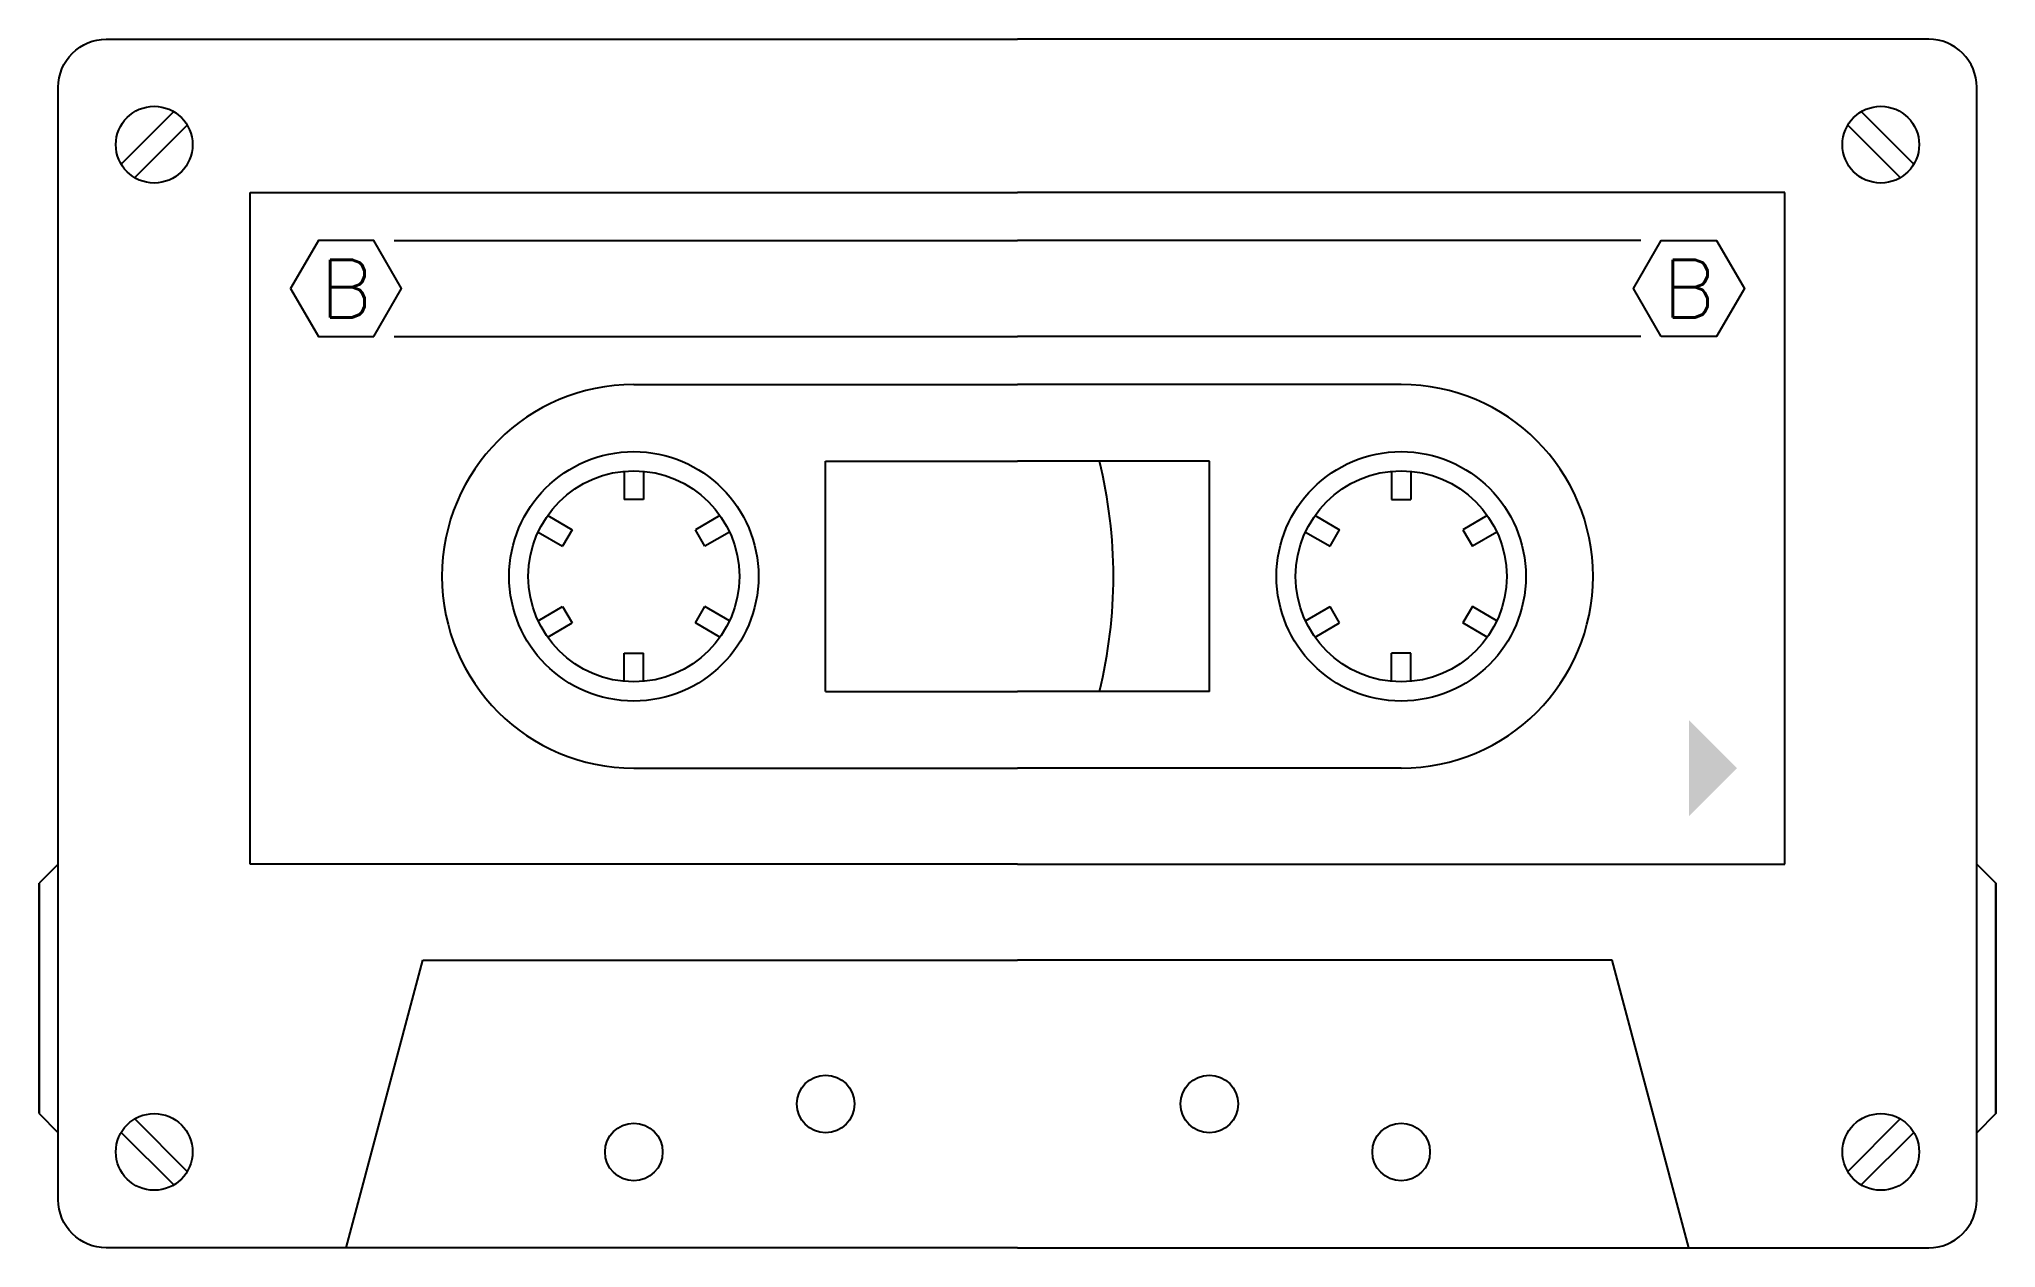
# Model space of a CAD drawing. Extents: x 20 to 2128, y 20 to 1360.
# Drawn here: x 2026.5 to 2128.5, y 1297 to 1360 of the extents above.
import ezdxf
from ezdxf.enums import TextEntityAlignment as Align

# ---------------------------------------------------------------- set-up
doc = ezdxf.new("R2010")
doc.units = 0
doc.header["$LTSCALE"] = 25
doc.header["$MEASUREMENT"] = 0
doc.layers.get('0').update_dxf_attribs({"linetype": 'CONTINUOUS'})
doc.styles.get("Standard").update_dxf_attribs({"font": 'simplex'})

msp = doc.modelspace()

# ---------------------------------------------------------------- linework, layer by layer
for p, q in [((2030.78, 1353.48), (2033.52, 1356.22)), ((2124.22, 1353.48), (2121.48, 1356.22)), ((2031.48, 1352.78), (2034.22, 1355.52)), ((2123.52, 1352.78), (2120.78, 1355.52)), ((2037.5, 1352), (2077.5, 1352)), ((2037.5, 1317), (2037.5, 1352)), ((2117.5, 1352), (2077.5, 1352)), ((2117.5, 1317), (2117.5, 1352)), ((2045, 1349.5), (2077.5, 1349.5)), ((2110, 1349.5), (2077.5, 1349.5)), ((2045, 1344.5), (2077.5, 1344.5)), ((2110, 1344.5), (2077.5, 1344.5)), ((2057.5, 1342), (2077.5, 1342)), ((2057.5, 1342), (2077.5, 1342)), ((2057.5, 1342), (2077.5, 1342)), ((2097.5, 1342), (2077.5, 1342)), ((2097.5, 1342), (2077.5, 1342)), ((2097.5, 1342), (2077.5, 1342)), ((2057, 1337.48), (2057, 1336)), ((2058, 1337.48), (2058, 1336)), ((2067.5, 1326), (2067.5, 1338)), ((2067.5, 1338), (2077.5, 1338)), ((2087.5, 1338), (2077.5, 1338)), ((2087.5, 1326), (2087.5, 1338)), ((2097, 1337.48), (2097, 1336)), ((2098, 1337.48), (2098, 1336)), ((2058, 1336), (2057, 1336)), ((2097, 1336), (2098, 1336)), ((2052.51, 1334.31), (2053.79, 1333.57)), ((2053.01, 1335.17), (2054.29, 1334.43)), ((2054.29, 1334.43), (2053.79, 1333.57)), ((2061.99, 1335.17), (2060.71, 1334.43)), ((2061.21, 1333.57), (2060.71, 1334.43)), ((2062.49, 1334.31), (2061.21, 1333.57)), ((2092.51, 1334.31), (2093.79, 1333.57)), ((2093.01, 1335.17), (2094.29, 1334.43)), ((2093.79, 1333.57), (2094.29, 1334.43)), ((2101.99, 1335.17), (2100.71, 1334.43)), ((2100.71, 1334.43), (2101.21, 1333.57)), ((2102.49, 1334.31), (2101.21, 1333.57)), ((2052.51, 1329.69), (2053.79, 1330.43)), ((2053.79, 1330.43), (2054.29, 1329.57)), ((2060.71, 1329.57), (2061.21, 1330.43)), ((2062.49, 1329.69), (2061.21, 1330.43)), ((2092.51, 1329.69), (2093.79, 1330.43)), ((2094.29, 1329.57), (2093.79, 1330.43)), ((2101.21, 1330.43), (2100.71, 1329.57)), ((2102.49, 1329.69), (2101.21, 1330.43)), ((2053.01, 1328.83), (2054.29, 1329.57)), ((2061.99, 1328.83), (2060.71, 1329.57)), ((2093.01, 1328.83), (2094.29, 1329.57)), ((2101.99, 1328.83), (2100.71, 1329.57)), ((2057, 1328), (2058, 1328)), ((2057, 1326.52), (2057, 1328)), ((2058, 1326.52), (2058, 1328)), ((2098, 1328), (2097, 1328)), ((2097, 1326.52), (2097, 1328)), ((2098, 1326.52), (2098, 1328)), ((2067.5, 1326), (2077.5, 1326)), ((2087.5, 1326), (2077.5, 1326)), ((2057.5, 1322), (2077.5, 1322)), ((2097.5, 1322), (2077.5, 1322)), ((2027.5, 1317), (2026.5, 1316)), ((2077.5, 1317), (2037.5, 1317)), ((2077.5, 1317), (2117.5, 1317)), ((2127.5, 1317), (2128.5, 1316)), ((2026.5, 1316), (2026.5, 1304)), ((2026.5, 1304), (2026.5, 1316)), ((2128.5, 1304), (2128.5, 1316)), ((2128.5, 1316), (2128.5, 1304)), ((2042.5, 1297), (2046.5, 1312)), ((2046.5, 1312), (2077.5, 1312)), ((2108.5, 1312), (2077.5, 1312)), ((2112.5, 1297), (2108.5, 1312)), ((2026.5, 1304), (2027.5, 1303)), ((2034.22, 1300.98), (2031.48, 1303.72)), ((2120.78, 1300.98), (2123.52, 1303.72)), ((2128.5, 1304), (2127.5, 1303)), ((2033.52, 1300.28), (2030.78, 1303.02)), ((2121.48, 1300.28), (2124.22, 1303.02))]:
    msp.add_line(p, q)
for points in [[(2077.5, 1297), (2030, 1297, -0.414214), (2027.5, 1299.5), (2027.5, 1357.5, -0.414214), (2030, 1360), (2077.5, 1360)], [(2077.5, 1297), (2125, 1297, 0.414214), (2127.5, 1299.5), (2127.5, 1357.5, 0.414214), (2125, 1360), (2077.5, 1360)]]:
    msp.add_lwpolyline(points, format="xyb")
for points in [[(2043.94, 1344.5), (2045.39, 1347), (2043.94, 1349.5), (2041.06, 1349.5), (2039.61, 1347), (2041.06, 1344.5)], [(2111.06, 1344.5), (2109.61, 1347), (2111.06, 1349.5), (2113.94, 1349.5), (2115.39, 1347), (2113.94, 1344.5)]]:
    msp.add_lwpolyline(points, close=True)
for centre, radius in [((2032.5, 1354.5), 2), ((2122.5, 1354.5), 2), ((2057.5, 1332), 6.5), ((2097.5, 1332), 6.5), ((2057.5, 1332), 5.5), ((2097.5, 1332), 5.5), ((2067.5, 1304.5), 1.5), ((2087.5, 1304.5), 1.5), ((2032.5, 1302), 2), ((2122.5, 1302), 2), ((2057.5, 1302), 1.5), ((2097.5, 1302), 1.5)]:
    msp.add_circle(centre, radius)
for centre, radius, start, end in [((2057.5, 1332), 10, 90, 270), ((2097.5, 1332), 10, 270, 90), ((2057.5, 1332), 25, 346.1135, 13.8865)]:
    msp.add_arc(centre, radius, start, end)
msp.add_solid([(2112.5, 1319.5), (2115, 1322), (2112.5, 1324.5)])

# ---------------------------------------------------------------- texts
for p in [(2042.5, 1347), (2112.5, 1347)]:
    msp.add_text('B', height=3).set_placement(p, align=Align.MIDDLE)

doc.saveas('drawing.dxf')
